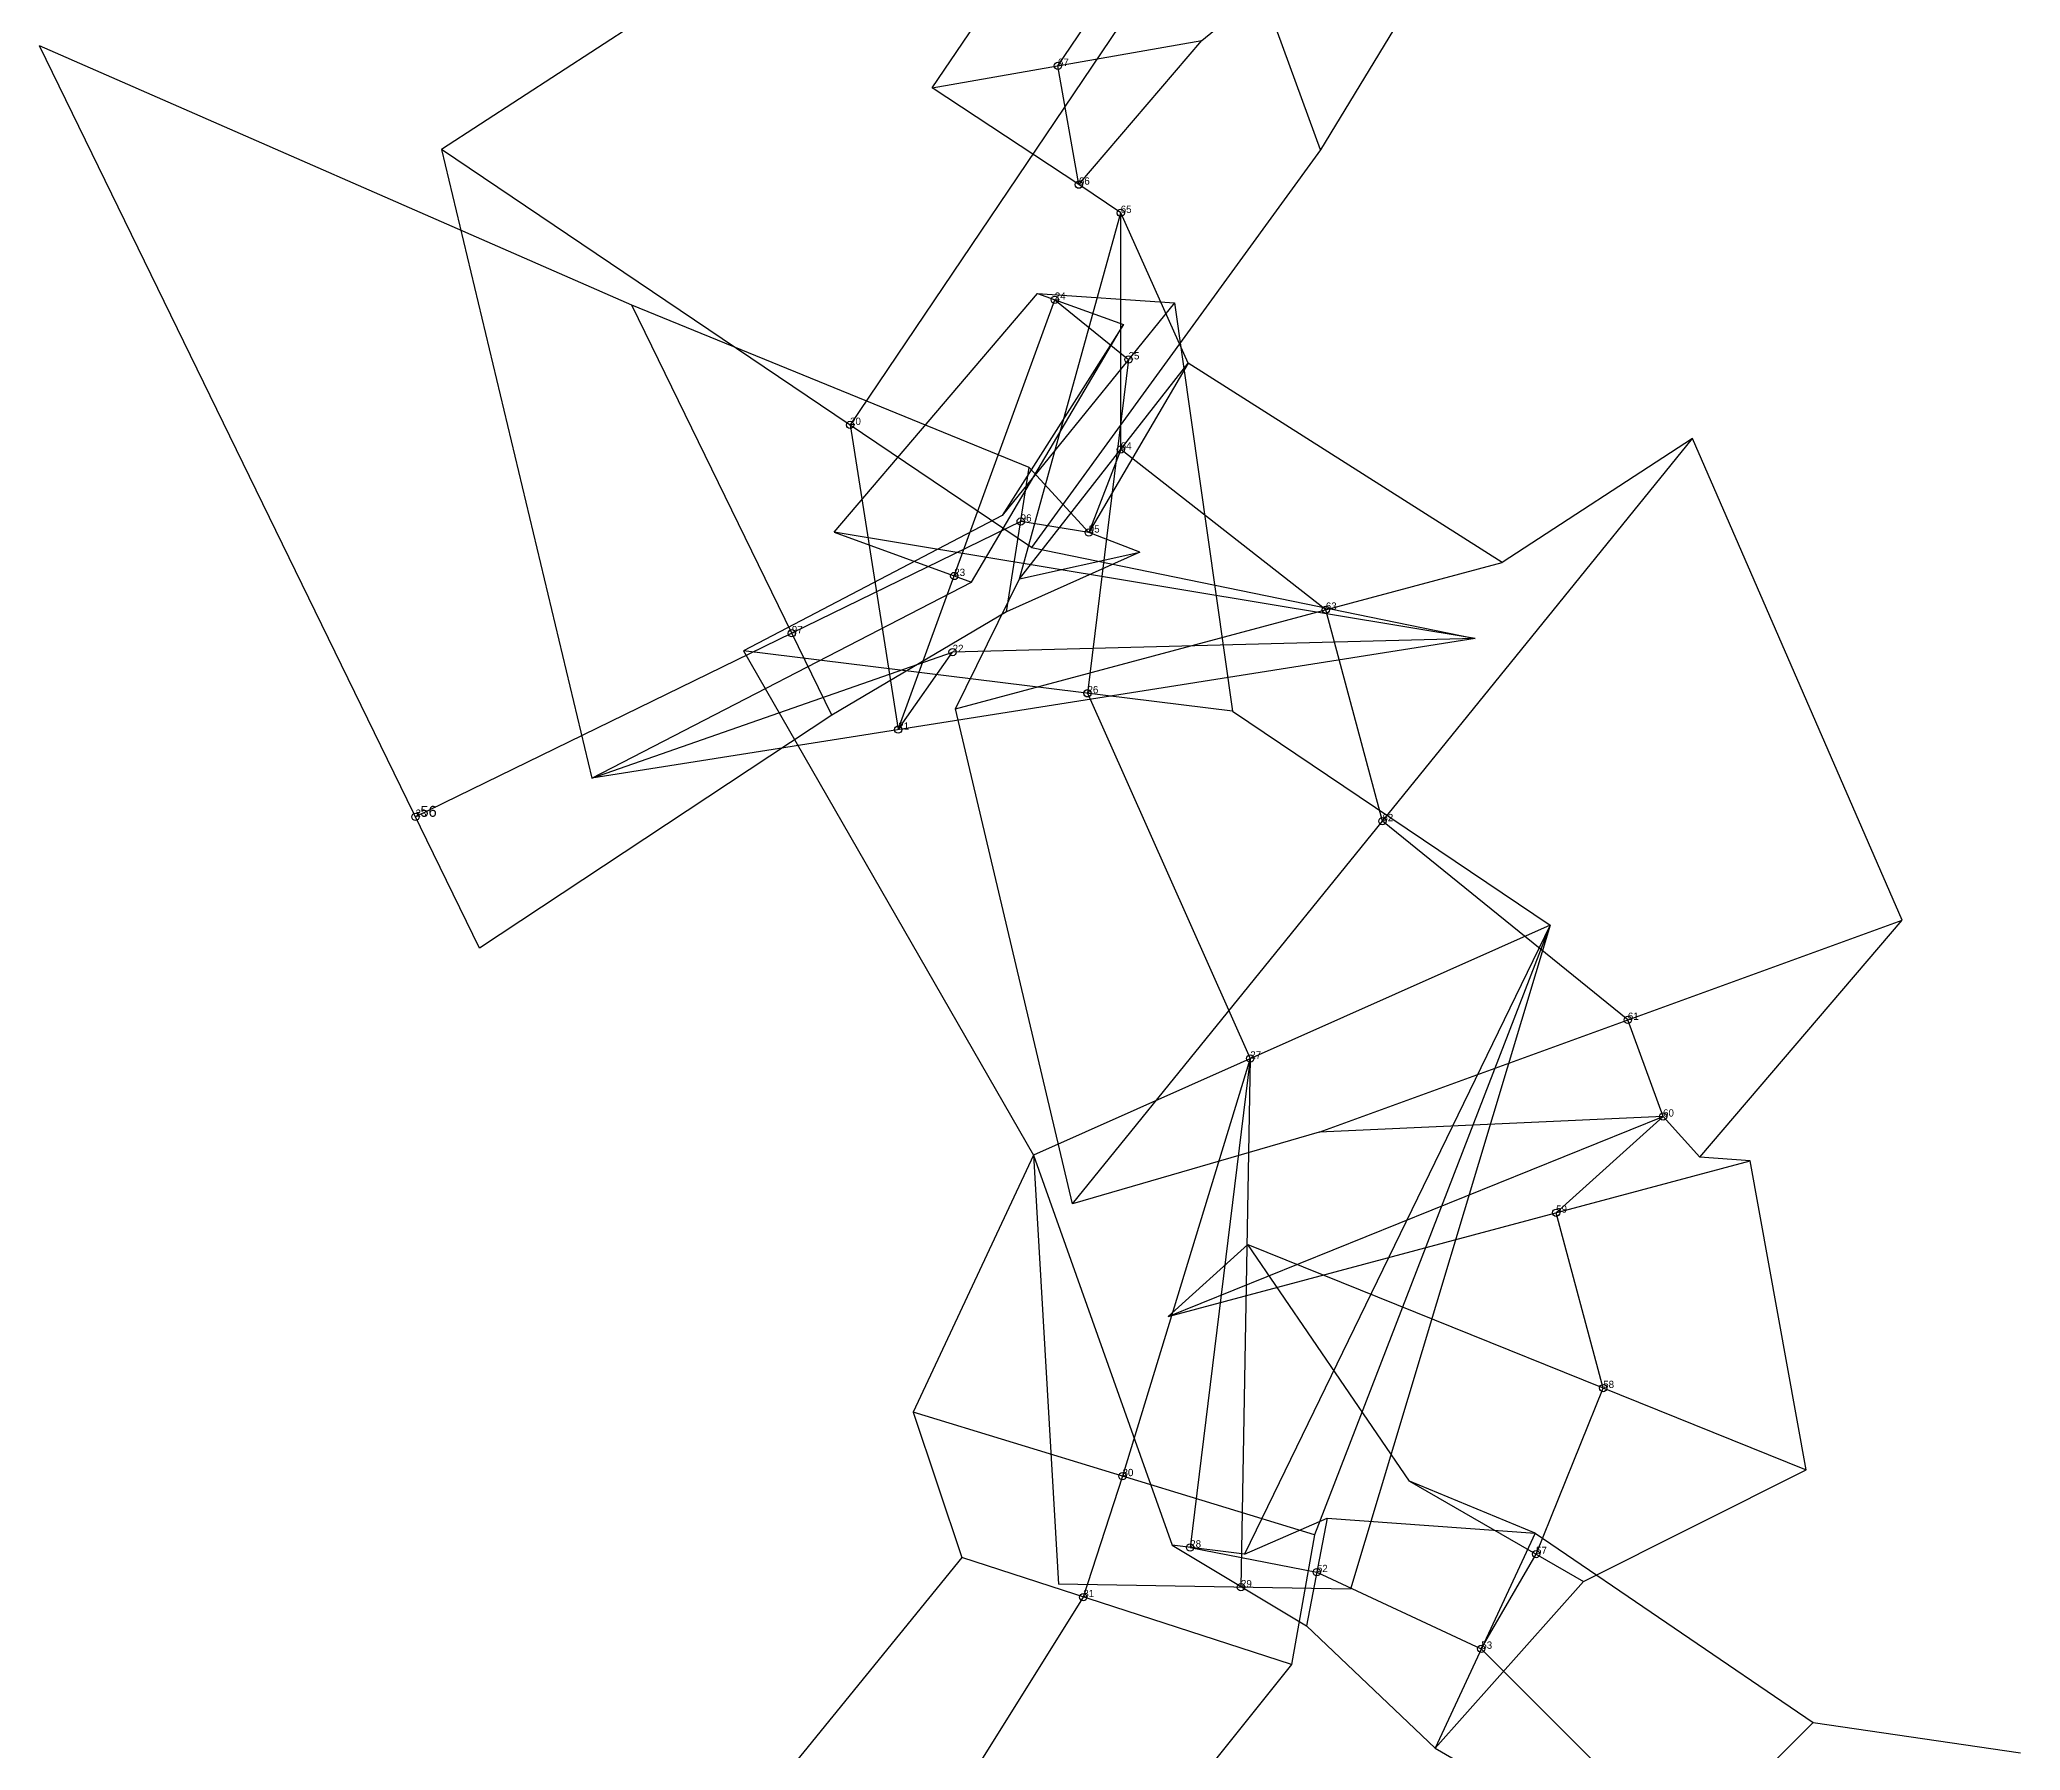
# Model space of a CAD drawing. Extents: x 0 to 495, y -267 to 6.
# Drawn here: x 25 to 133.5, y -168.6 to -74.8 of the extents above; entities that cross this region are included whole.
import ezdxf

# ---------------------------------------------------------------- set-up
doc = ezdxf.new("R2010")
doc.units = 0
for name, color, linetype in [('CHEMINEMENTS', 1, 'CONTINUOUS'), ('CONTOURS_LARGEURS', 3, 'CONTINUOUS'), ('LARGEURS', 4, 'CONTINUOUS'), ('POINTS', 6, 'CONTINUOUS'), ('PROFONDEURS', 2, 'CONTINUOUS'), ('STATIONS', 7, 'CONTINUOUS')]:
    doc.layers.add(name, color=color, linetype=linetype)

msp = doc.modelspace()

# ---------------------------------------------------------------- linework, layer by layer
at = {"layer": 'CHEMINEMENTS'}
for p, q in [((80.8, -76.23), (89.99, -62.59)), ((89.72, -65.8), (69.41, -95.91)), ((81.95, -82.74), (80.8, -76.23)), ((84.24, -84.29), (81.95, -82.74)), ((84.24, -97.26), (84.24, -84.29)), ((75.12, -104.19), (80.63, -89.05)), ((80.63, -89.05), (84.67, -92.32)), ((84.67, -92.32), (82.42, -110.62)), ((69.41, -95.91), (72.05, -112.61)), ((84.24, -97.26), (82.49, -101.81)), ((95.48, -106.04), (84.24, -97.26)), ((78.76, -101.21), (66.22, -107.33)), ((82.49, -101.81), (78.76, -101.21)), ((72.05, -112.61), (75.12, -104.19)), ((98.58, -117.63), (95.48, -106.04)), ((66.22, -107.33), (45.6, -117.39)), ((72.05, -112.61), (75.03, -108.36)), ((82.42, -110.62), (91.34, -130.64)), ((112.03, -128.52), (98.58, -117.63)), ((113.96, -133.82), (112.03, -128.52)), ((91.34, -130.64), (84.34, -153.53)), ((91.34, -130.64), (88.05, -157.44)), ((91.34, -130.64), (90.83, -159.62)), ((108.1, -139.09), (113.96, -133.82)), ((110.68, -148.7), (108.1, -139.09)), ((107, -157.8), (110.68, -148.7)), ((84.34, -153.53), (82.19, -160.16)), ((88.05, -157.44), (94.99, -158.79)), ((104, -162.99), (107, -157.8)), ((94.99, -158.79), (104, -162.99)), ((82.19, -160.16), (71.9, -176.61)), ((104, -162.99), (115.11, -174.1))]:
    msp.add_line(p, q, dxfattribs=at)
at = {"layer": 'CONTOURS_LARGEURS'}
for p, q in [((113.07, -51.32), (95.19, -80.84)), ((85.95, -55.47), (47.02, -80.82)), ((73.9, -77.44), (85.85, -59.8)), ((88.68, -74.84), (97.45, -67.63)), ((81.95, -82.74), (88.68, -74.84)), ((57.46, -89.35), (25, -75.14)), ((49.11, -124.58), (25, -75.14)), ((81.95, -82.74), (73.9, -77.44)), ((47.02, -80.82), (55.26, -115.27)), ((95.19, -80.84), (79.35, -102.62)), ((84.24, -84.29), (81.95, -82.74)), ((84.24, -84.29), (81.95, -82.74)), ((78.69, -104.35), (84.24, -84.29)), ((87.93, -92.53), (84.24, -84.29)), ((68.54, -101.79), (79.69, -88.7)), ((79.69, -88.7), (87.19, -89.21)), ((79.23, -98.25), (57.46, -89.35)), ((87.19, -89.21), (90.36, -111.59)), ((76.06, -104.53), (84.39, -90.41)), ((84.39, -90.41), (77.75, -100.87)), ((87.93, -92.53), (82.49, -101.81)), ((105.14, -103.45), (87.93, -92.53)), ((115.57, -96.65), (105.14, -103.45)), ((127.06, -123.05), (115.57, -96.65)), ((82.49, -101.81), (79.23, -98.25)), ((77.75, -100.87), (63.57, -108.3)), ((103.66, -107.61), (68.54, -101.79)), ((85.29, -102.88), (77.98, -106.15)), ((78.69, -104.35), (85.29, -102.88)), ((79.35, -102.62), (103.66, -107.61)), ((55.26, -115.27), (76.06, -104.53)), ((75.19, -111.47), (78.69, -104.35)), ((77.98, -106.15), (68.42, -111.82)), ((55.26, -115.27), (75.03, -108.36)), ((63.57, -108.3), (79.46, -135.93)), ((103.66, -107.61), (75.03, -108.36)), ((75.03, -108.36), (75.03, -108.36)), ((81.59, -138.61), (75.19, -111.47)), ((90.36, -111.59), (107.78, -123.32)), ((68.42, -111.82), (49.11, -124.58)), ((107.78, -123.32), (91.03, -157.8)), ((107.78, -123.32), (94.86, -156.75)), ((107.78, -123.32), (96.83, -159.72)), ((115.97, -136.05), (127.06, -123.05)), ((86.85, -144.78), (113.96, -133.82)), ((113.96, -133.82), (95.12, -134.68)), ((95.12, -134.68), (81.59, -138.61)), ((79.46, -135.93), (72.86, -150.03)), ((79.46, -135.93), (87.06, -157.32)), ((79.46, -135.93), (80.83, -159.44)), ((118.73, -136.24), (115.97, -136.05)), ((121.8, -153.19), (118.73, -136.24)), ((91.21, -140.83), (86.85, -144.78)), ((100.07, -153.8), (91.21, -140.83)), ((72.86, -150.03), (75.53, -157.99)), ((106.96, -156.65), (100.07, -153.8)), ((109.6, -159.3), (121.8, -153.19)), ((91.03, -157.8), (95.56, -155.84)), ((95.56, -155.84), (106.96, -156.65)), ((87.06, -157.32), (94.42, -161.73)), ((94.86, -156.75), (93.6, -163.86)), ((106.96, -156.65), (122.18, -167.03)), ((75.53, -157.99), (64.27, -171.84)), ((96.83, -159.72), (80.83, -159.44)), ((101.47, -168.43), (109.6, -159.3)), ((94.42, -161.73), (101.47, -168.43)), ((93.6, -163.86), (79.54, -181.38)), ((122.18, -167.03), (133.54, -168.69)), ((101.47, -168.43), (113.69, -175.51))]:
    msp.add_line(p, q, dxfattribs=at)
at = {"layer": 'LARGEURS'}
for p, q in [((95.19, -80.84), (85.95, -55.47)), ((73.9, -77.44), (88.68, -74.84)), ((49.11, -124.58), (25, -75.14)), ((79.35, -102.62), (47.02, -80.82)), ((81.95, -82.74), (81.95, -82.74)), ((84.24, -84.29), (84.24, -84.29)), ((79.69, -88.7), (84.39, -90.41)), ((68.42, -111.82), (57.46, -89.35)), ((87.19, -89.21), (77.75, -100.87)), ((78.69, -104.35), (87.93, -92.53)), ((81.59, -138.61), (115.57, -96.65)), ((77.98, -106.15), (79.23, -98.25)), ((68.54, -101.79), (76.06, -104.53)), ((85.29, -102.88), (82.49, -101.81)), ((75.19, -111.47), (105.14, -103.45)), ((103.66, -107.61), (55.26, -115.27)), ((90.36, -111.59), (63.57, -108.3)), ((75.03, -108.36), (75.03, -108.36)), ((107.78, -123.32), (79.46, -135.93)), ((95.12, -134.68), (127.06, -123.05)), ((113.96, -133.82), (115.97, -136.05)), ((86.85, -144.78), (118.73, -136.24)), ((91.21, -140.83), (121.8, -153.19)), ((94.86, -156.75), (72.86, -150.03)), ((100.07, -153.8), (109.6, -159.3)), ((95.56, -155.84), (94.42, -161.73)), ((91.03, -157.8), (87.06, -157.32)), ((106.96, -156.65), (101.47, -168.43)), ((93.6, -163.86), (75.53, -157.99)), ((96.83, -159.72), (80.83, -159.44)), ((122.18, -167.03), (113.69, -175.51))]:
    msp.add_line(p, q, dxfattribs=at)
at = {"layer": 'POINTS'}
for centre in [(80.8, -76.23), (81.95, -82.74), (84.24, -84.29), (80.63, -89.05), (84.67, -92.32), (69.41, -95.91), (84.24, -97.26), (78.76, -101.21), (82.49, -101.81), (75.12, -104.19), (95.48, -106.04), (66.22, -107.33), (75.03, -108.36), (82.42, -110.62), (72.05, -112.61), (45.6, -117.39), (98.58, -117.63), (112.03, -128.52), (91.34, -130.64), (113.96, -133.82), (108.1, -139.09), (110.68, -148.7), (84.34, -153.53), (88.05, -157.44), (107, -157.8), (90.83, -159.62), (94.99, -158.79), (82.19, -160.16), (104, -162.99)]:
    msp.add_circle(centre, 0.2, dxfattribs=at)

# ---------------------------------------------------------------- texts
at = {"layer": 'PROFONDEURS'}
msp.add_text('-56', height=0.6, dxfattribs=at).set_placement((45.6, -117.39))
at = {"layer": 'STATIONS'}
for s, p in [('67', (80.8, -76.23)), ('66', (81.95, -82.74)), ('65', (84.24, -84.29)), ('24', (80.63, -89.05)), ('25', (84.67, -92.32)), ('20', (69.41, -95.91)), ('64', (84.24, -97.26)), ('96', (78.76, -101.21)), ('95', (82.49, -101.81)), ('23', (75.12, -104.19)), ('63', (95.48, -106.04)), ('97', (66.22, -107.33)), ('22', (75.03, -108.36)), ('26', (82.42, -110.62)), ('21', (72.05, -112.61)), ('23', (45.6, -117.39)), ('62', (98.58, -117.63)), ('61', (112.03, -128.52)), ('27', (91.34, -130.64)), ('60', (113.96, -133.82)), ('59', (108.1, -139.09)), ('58', (110.68, -148.7)), ('30', (84.34, -153.53)), ('28', (88.05, -157.44)), ('52', (94.99, -158.79)), ('57', (107, -157.8)), ('29', (90.83, -159.62)), ('31', (82.19, -160.16)), ('53', (104, -162.99))]:
    msp.add_text(s, height=0.4, dxfattribs=at).set_placement(p)

doc.saveas('drawing.dxf')
